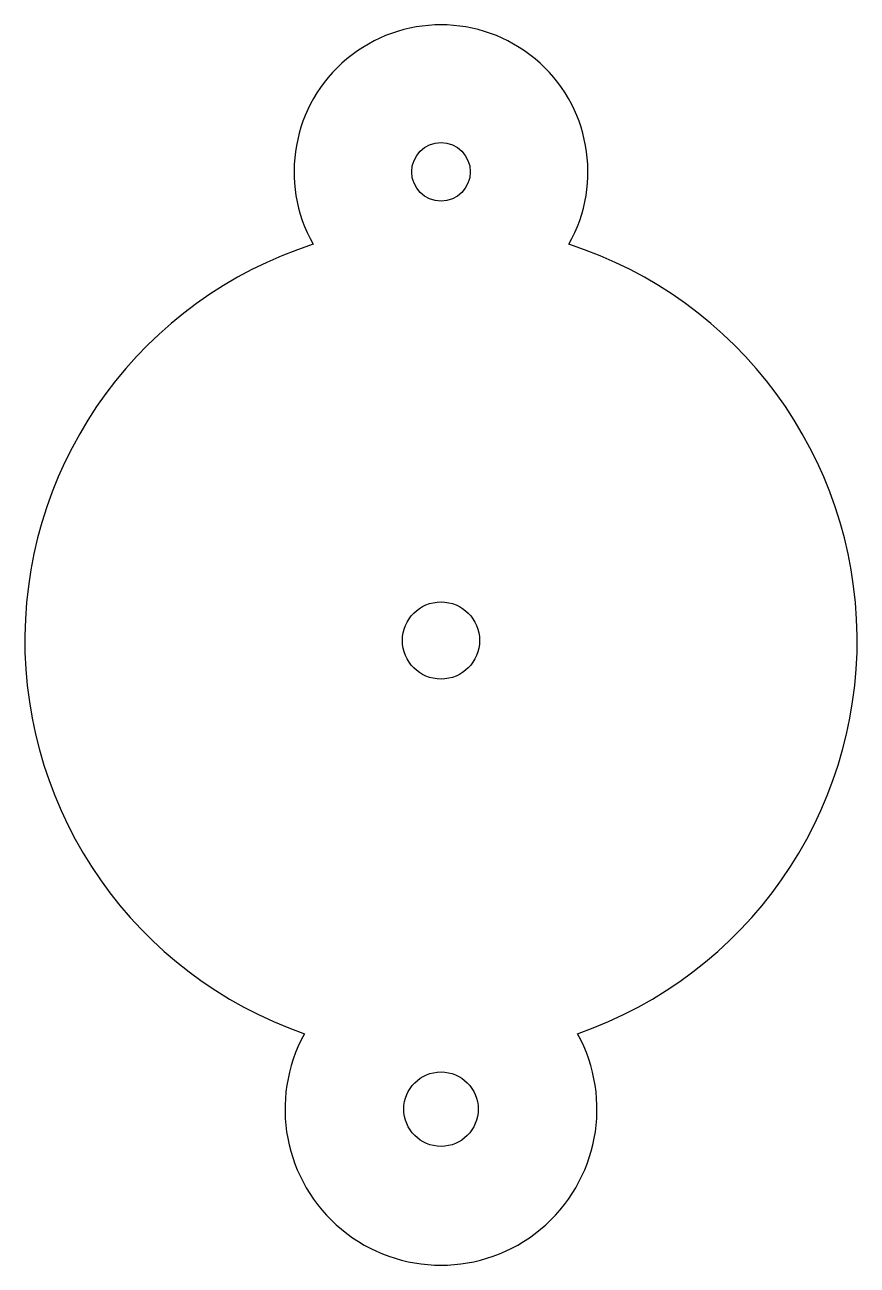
# Model space of a CAD drawing. Extents: x -1.78 to 1.78, y -1.67 to 3.63.
import ezdxf

# ---------------------------------------------------------------- set-up
doc = ezdxf.new("R2010")
doc.units = 0
doc.layers.get('0').update_dxf_attribs({"linetype": 'CONTINUOUS'})

msp = doc.modelspace()

# ---------------------------------------------------------------- linework, layer by layer
msp.add_lwpolyline([(-0.583, -0.6783, 1.693919), (0.583, -0.6783, 0.719578), (0.5458, 2.6908, 1.715908), (-0.5458, 2.6908, 0.719578)], format="xyb", close=True)
for centre, radius in [((0, 3), 0.125), ((0, 1), 0.1647), ((0, -1), 0.1588)]:
    msp.add_circle(centre, radius)

doc.saveas('drawing.dxf')
